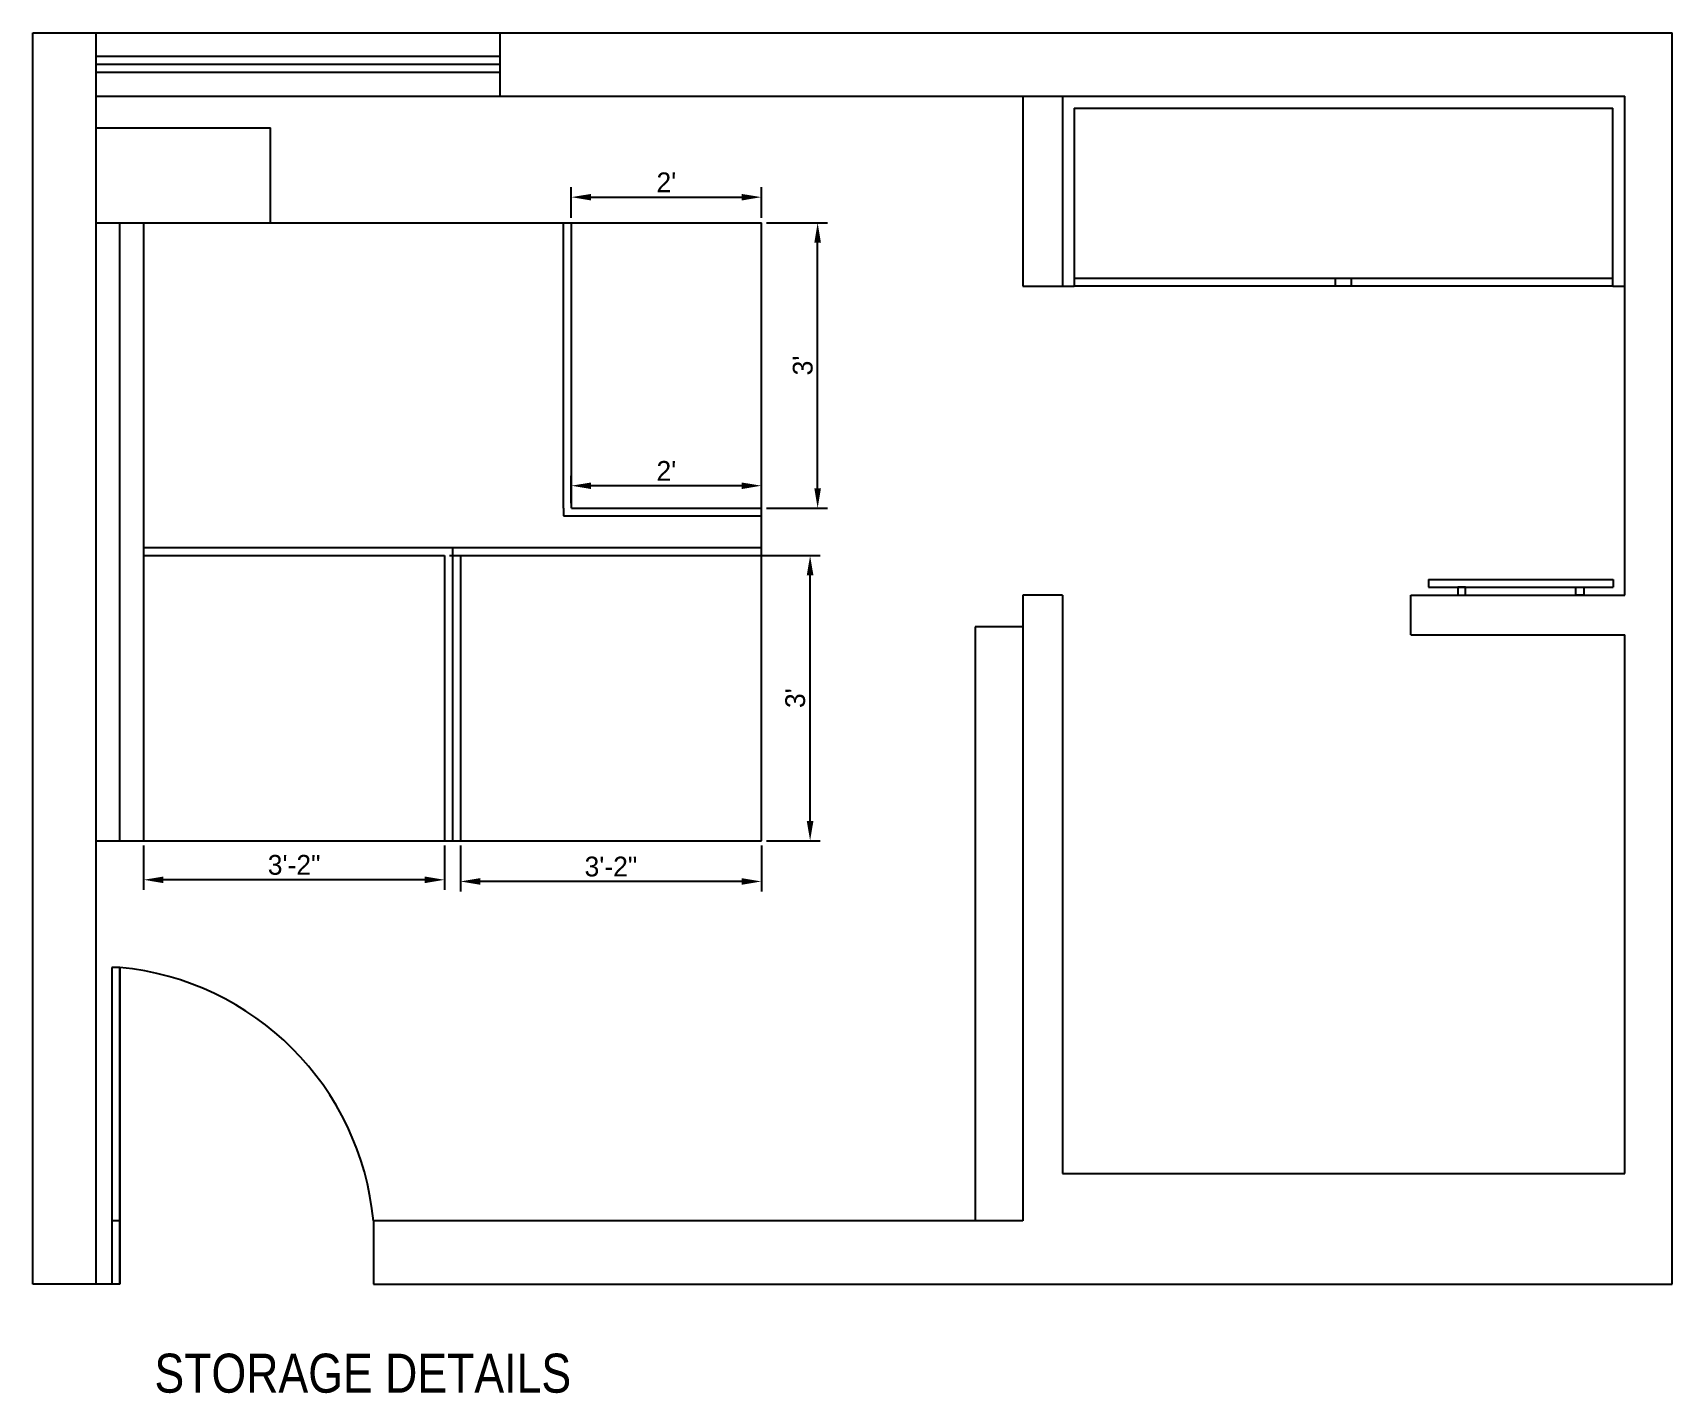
# Model space of a CAD drawing. Header units: millimetres. Extents: x 543 to 4497, y -1075 to 1315.
# Drawn here: x 2075.1 to 2282.1, y -336.4 to -164.6 of the extents above; entities that cross this region are included whole.
import ezdxf

# ---------------------------------------------------------------- set-up
doc = ezdxf.new("R2010")
doc.units = ezdxf.units.MM
doc.layers.add('TXT', color=7, linetype='Continuous', lineweight=25)
doc.styles.add('stylus BT', font='swissc.ttf')
doc.dimstyles.new('ISO-25', dxfattribs={"dimtxt": 2.5, "dimasz": 2.5, "dimexe": 1.25, "dimexo": 0.625, "dimtad": 1, "dimlunit": 4, "dimtxsty": 'Standard', "dimcen": 2.5, "dimadec": 0, "dimazin": 0, "dimtfac": 1, "dimtmove": 0, "dimatfit": 3, "dimfxl": 1, "dimarcsym": 0})

# ---------------------------------------------------------------- blocks, each defined once
blk = doc.blocks.new('*D18')
at = {"color": 0, "lineweight": -2}
for p, q in [((2143.1, -187.98), (2143.1, -184.11)), ((2167.1, -187.98), (2167.1, -184.11)), ((2145.6, -185.36), (2164.6, -185.36))]:
    blk.add_line(p, q, dxfattribs=at)
at = {"color": 0, "lineweight": 100}
for points in [[(2145.6, -184.95), (2145.6, -185.78), (2143.1, -185.36)], [(2164.6, -184.95), (2164.6, -185.78), (2167.1, -185.36)]]:
    blk.add_solid(points, dxfattribs=at)
at = {"layer": 'Defpoints', "color": 0, "lineweight": 100}
for p in [(2167.1, -185.36), (2143.1, -188.61), (2167.1, -188.61)]:
    blk.add_point(p, dxfattribs=at)
at = {"color": 0, "insert": (2155.1, -183.49), "char_height": 2.5, "attachment_point": 5}
blk.add_mtext("2'", dxfattribs=at)
blk = doc.blocks.new('*D19')
at = {"color": 0, "lineweight": -2}
for p, q in [((2167.73, -188.61), (2175.45, -188.61)), ((2174.2, -222.11), (2174.2, -191.11)), ((2167.73, -224.61), (2175.45, -224.61))]:
    blk.add_line(p, q, dxfattribs=at)
at = {"color": 0, "lineweight": 100}
for points in [[(2173.78, -191.11), (2174.62, -191.11), (2174.2, -188.61)], [(2173.78, -222.11), (2174.62, -222.11), (2174.2, -224.61)]]:
    blk.add_solid(points, dxfattribs=at)
at = {"layer": 'Defpoints', "color": 0, "lineweight": 100}
for p in [(2167.1, -188.61), (2174.2, -188.61), (2167.1, -224.61)]:
    blk.add_point(p, dxfattribs=at)
at = {"color": 0, "insert": (2172.33, -206.61), "char_height": 2.5, "attachment_point": 5, "rotation": 90}
blk.add_mtext("3'", dxfattribs=at)
blk = doc.blocks.new('*D20')
at = {"color": 0, "lineweight": -2}
for p, q in [((2127.73, -230.61), (2174.5, -230.61)), ((2173.25, -264.11), (2173.25, -233.11)), ((2167.73, -266.61), (2174.5, -266.61))]:
    blk.add_line(p, q, dxfattribs=at)
at = {"color": 0, "lineweight": 100}
for points in [[(2172.83, -233.11), (2173.67, -233.11), (2173.25, -230.61)], [(2172.83, -264.11), (2173.67, -264.11), (2173.25, -266.61)]]:
    blk.add_solid(points, dxfattribs=at)
at = {"layer": 'Defpoints', "color": 0, "lineweight": 100}
for p in [(2127.1, -230.61), (2173.25, -230.61), (2167.1, -266.61)]:
    blk.add_point(p, dxfattribs=at)
at = {"color": 0, "insert": (2171.38, -248.61), "char_height": 2.5, "attachment_point": 5, "rotation": 90}
blk.add_mtext("3'", dxfattribs=at)
blk = doc.blocks.new('*D78')
at = {"color": 0, "lineweight": -2}
for p, q in [((2129.1, -267.23), (2129.1, -273)), ((2167.1, -267.23), (2167.1, -273)), ((2164.6, -271.75), (2131.6, -271.75))]:
    blk.add_line(p, q, dxfattribs=at)
for points in [[(2131.6, -271.33), (2131.6, -272.17), (2129.1, -271.75)], [(2164.6, -271.33), (2164.6, -272.17), (2167.1, -271.75)]]:
    blk.add_solid(points, dxfattribs=at)
at = {"layer": 'Defpoints', "color": 0, "lineweight": -2}
for p in [(2129.1, -266.61), (2167.1, -266.61), (2129.1, -271.75)]:
    blk.add_point(p, dxfattribs=at)
at = {"color": 0, "lineweight": -2, "insert": (2148.1, -269.88), "char_height": 2.5, "attachment_point": 5}
blk.add_mtext('3\'-2"', dxfattribs=at)
blk = doc.blocks.new('*D79')
at = {"color": 0, "lineweight": -2}
for p, q in [((2089.1, -267.23), (2089.1, -272.79)), ((2127.1, -267.23), (2127.1, -272.79)), ((2124.6, -271.54), (2091.6, -271.54))]:
    blk.add_line(p, q, dxfattribs=at)
for points in [[(2091.6, -271.13), (2091.6, -271.96), (2089.1, -271.54)], [(2124.6, -271.13), (2124.6, -271.96), (2127.1, -271.54)]]:
    blk.add_solid(points, dxfattribs=at)
at = {"layer": 'Defpoints', "color": 0, "lineweight": -2}
for p in [(2089.1, -266.61), (2127.1, -266.61), (2089.1, -271.54)]:
    blk.add_point(p, dxfattribs=at)
at = {"color": 0, "lineweight": -2, "insert": (2108.1, -269.67), "char_height": 2.5, "attachment_point": 5}
blk.add_mtext('3\'-2"', dxfattribs=at)
blk = doc.blocks.new('*D80')
at = {"color": 0, "lineweight": -2}
for p, q in [((2143.1, -223.98), (2143.1, -220.54)), ((2167.1, -223.98), (2167.1, -220.54)), ((2164.6, -221.79), (2145.6, -221.79))]:
    blk.add_line(p, q, dxfattribs=at)
for points in [[(2145.6, -221.38), (2145.6, -222.21), (2143.1, -221.79)], [(2164.6, -221.38), (2164.6, -222.21), (2167.1, -221.79)]]:
    blk.add_solid(points, dxfattribs=at)
at = {"layer": 'Defpoints', "color": 0, "lineweight": -2}
for p in [(2143.1, -221.79), (2143.1, -224.61), (2167.1, -224.61)]:
    blk.add_point(p, dxfattribs=at)
at = {"color": 0, "lineweight": -2, "insert": (2155.1, -219.92), "char_height": 2.5, "attachment_point": 5}
blk.add_mtext("2'", dxfattribs=at)

msp = doc.modelspace()

# ---------------------------------------------------------------- linework, layer by layer
for p, q in [((2075.103, -164.609), (2282.103, -164.609)), ((2075.103, -322.609), (2075.103, -164.609)), ((2083.103, -322.609), (2083.103, -164.609)), ((2134.103, -172.609), (2134.103, -164.609)), ((2282.103, -322.609), (2282.103, -164.609)), ((2134.103, -167.609), (2083.103, -167.609)), ((2134.103, -168.609), (2083.103, -168.609)), ((2134.103, -169.609), (2083.103, -169.609)), ((2083.103, -172.609), (2276.103, -172.609)), ((2200.103, -172.609), (2200.103, -196.609)), ((2205.103, -172.609), (2205.103, -196.609)), ((2276.103, -235.609), (2276.103, -172.609)), ((2206.603, -174.109), (2274.603, -174.109)), ((2206.603, -174.109), (2206.603, -196.609)), ((2274.603, -196.609), (2274.603, -174.109)), ((2083.103, -176.609), (2105.103, -176.609)), ((2105.103, -188.609), (2105.103, -176.609)), ((2083.103, -188.609), (2167.103, -188.609)), ((2086.103, -266.609), (2086.103, -188.609)), ((2089.103, -266.609), (2089.103, -188.609)), ((2142.103, -224.609), (2142.103, -188.609)), ((2143.103, -224.609), (2143.103, -188.609)), ((2167.103, -266.609), (2167.103, -188.609)), ((2200.103, -196.609), (2205.103, -196.609)), ((2205.103, -196.609), (2206.603, -196.609)), ((2274.603, -195.609), (2206.603, -195.609)), ((2274.603, -196.609), (2206.603, -196.609)), ((2239.603, -196.609), (2239.603, -195.609)), ((2241.603, -196.609), (2241.603, -195.609)), ((2274.603, -196.609), (2276.103, -196.609)), ((2142.103, -224.609), (2142.103, -225.609)), ((2142.103, -225.609), (2143.103, -225.609)), ((2143.103, -224.609), (2167.103, -224.609)), ((2143.103, -225.609), (2167.103, -225.609)), ((2089.103, -229.609), (2167.103, -229.609)), ((2128.103, -229.609), (2128.103, -266.609)), ((2089.103, -230.609), (2127.103, -230.609)), ((2127.103, -230.609), (2127.103, -266.609)), ((2129.103, -230.609), (2129.103, -266.609)), ((2129.103, -230.609), (2167.103, -230.609)), ((2251.346, -233.609), (2274.628, -233.609)), ((2251.346, -233.609), (2251.346, -234.609)), ((2274.628, -233.609), (2274.628, -234.609)), ((2205.103, -235.609), (2200.103, -235.609)), ((2200.103, -235.609), (2200.103, -314.609)), ((2205.103, -235.609), (2205.103, -308.609)), ((2249.103, -235.609), (2276.103, -235.609)), ((2249.103, -240.609), (2249.103, -235.609)), ((2251.346, -234.609), (2274.628, -234.609)), ((2200.103, -239.609), (2194.103, -239.609)), ((2194.103, -239.609), (2194.103, -314.609)), ((2249.103, -240.609), (2276.103, -240.609)), ((2276.103, -308.609), (2276.103, -240.609)), ((2083.103, -266.609), (2167.103, -266.609)), ((2085.103, -282.609), (2085.103, -322.609)), ((2086.103, -282.609), (2085.103, -282.609)), ((2086.103, -322.609), (2086.103, -282.609)), ((2086.103, -282.609), (2086.103, -322.609)), ((2205.103, -308.609), (2276.103, -308.609)), ((2086.103, -314.609), (2085.103, -314.609)), ((2200.103, -314.609), (2118.103, -314.609)), ((2118.103, -314.609), (2118.103, -322.609)), ((2086.103, -322.609), (2075.103, -322.609)), ((2118.103, -322.609), (2282.103, -322.609))]:
    msp.add_line(p, q)
for points in [[(2255.015, -235.609), (2256.022, -235.609), (2256.022, -234.609), (2255.015, -234.609)], [(2270.959, -235.609), (2269.952, -235.609), (2269.952, -234.609), (2270.959, -234.609)]]:
    msp.add_lwpolyline(points, close=True)
msp.add_arc((2082.8, -317.912), 35.457, 5.34523, 84.65477)

# ---------------------------------------------------------------- texts
at = {"layer": 'TXT', "style": 'stylus BT'}
msp.add_text('STORAGE DETAILS', height=4.92032, dxfattribs=at).set_placement((2090.464, -336.287))

# ---------------------------------------------------------------- dimensions: what is measured, and where the dimension line sits
dim = msp.add_linear_dim(base=(2167.103, -185.363), p1=(2143.103, -188.609), p2=(2167.103, -188.609), dimstyle='ISO-25')
dim.commit()
dim.dimension.update_dxf_attribs({"geometry": '*D18', "text_midpoint": (2155.103, -183.488)})
for base, p1, p2, picture, middle in [((2174.201, -188.609), (2167.103, -224.609), (2167.103, -188.609), '*D19', (2172.326, -206.609)), ((2173.251, -230.609), (2167.103, -266.609), (2127.103, -230.609), '*D20', (2171.376, -248.609))]:
    dim = msp.add_linear_dim(base=base, p1=p1, p2=p2, angle=90, dimstyle='ISO-25')
    dim.commit()
    dim.dimension.update_dxf_attribs({"geometry": picture, "text_midpoint": middle})
at = {"lineweight": -2}
for base, p1, p2, picture, middle in [((2143.103, -221.795), (2167.103, -224.609), (2143.103, -224.609), '*D80', (2155.103, -219.92)), ((2089.103, -271.543), (2127.103, -266.609), (2089.103, -266.609), '*D79', (2108.103, -269.668)), ((2129.103, -271.752), (2167.103, -266.609), (2129.103, -266.609), '*D78', (2148.103, -269.877))]:
    dim = msp.add_linear_dim(base=base, p1=p1, p2=p2, dimstyle='ISO-25', dxfattribs=at)
    dim.commit()
    dim.dimension.update_dxf_attribs({"geometry": picture, "text_midpoint": middle})

doc.saveas('drawing.dxf')
